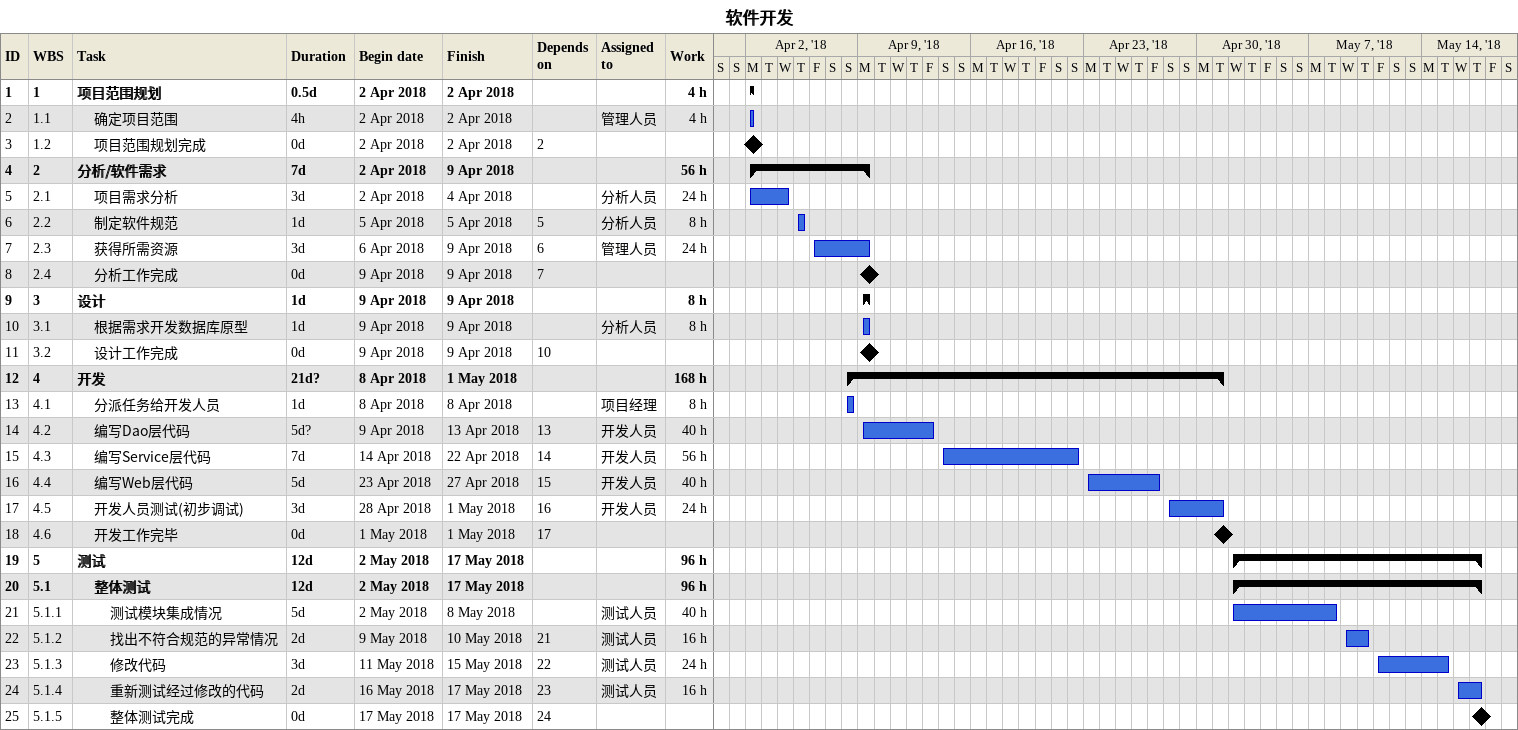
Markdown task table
软件开发

| ID | WBS | Task | Duration | Start | Finish | Predecessors | Resources | Work (h) |
|---|---|---|---|---|---|---|---|---|
| 1 | 1 | **项目范围规划** | 0.5d | 2018-04-02 | 2018-04-02 |  |  | 4 |
| 2 | 1.1 | 确定项目范围 | 4h | 2018-04-02 | 2018-04-02 |  | 管理人员 | 4 |
| 3 | 1.2 | 项目范围规划完成 | 0d | 2018-04-02 | 2018-04-02 | 2 |  |  |
| 4 | 2 | **分析/软件需求** | 7d | 2018-04-02 | 2018-04-09 |  |  | 56 |
| 5 | 2.1 | 项目需求分析 | 3d | 2018-04-02 | 2018-04-04 |  | 分析人员 | 24 |
| 6 | 2.2 | 制定软件规范 | 1d | 2018-04-05 | 2018-04-05 | 5 | 分析人员 | 8 |
| 7 | 2.3 | 获得所需资源 | 3d | 2018-04-06 | 2018-04-09 | 6 | 管理人员 | 24 |
| 8 | 2.4 | 分析工作完成 | 0d | 2018-04-09 | 2018-04-09 | 7 |  |  |
| 9 | 3 | **设计** | 1d | 2018-04-09 | 2018-04-09 |  |  | 8 |
| 10 | 3.1 | 根据需求开发数据库原型 | 1d | 2018-04-09 | 2018-04-09 |  | 分析人员 | 8 |
| 11 | 3.2 | 设计工作完成 | 0d | 2018-04-09 | 2018-04-09 | 10 |  |  |
| 12 | 4 | **开发** | 21d? | 2018-04-08 | 2018-05-01 |  |  | 168 |
| 13 | 4.1 | 分派任务给开发人员 | 1d | 2018-04-08 | 2018-04-08 |  | 项目经理 | 8 |
| 14 | 4.2 | 编写Dao层代码 | 5d? | 2018-04-09 | 2018-04-13 | 13 | 开发人员 | 40 |
| 15 | 4.3 | 编写Service层代码 | 7d | 2018-04-14 | 2018-04-22 | 14 | 开发人员 | 56 |
| 16 | 4.4 | 编写Web层代码 | 5d | 2018-04-23 | 2018-04-27 | 15 | 开发人员 | 40 |
| 17 | 4.5 | 开发人员测试(初步调试) | 3d | 2018-04-28 | 2018-05-01 | 16 | 开发人员 | 24 |
| 18 | 4.6 | 开发工作完毕 | 0d | 2018-05-01 | 2018-05-01 | 17 |  |  |
| 19 | 5 | **测试** | 12d | 2018-05-02 | 2018-05-17 |  |  | 96 |
| 20 | 5.1 | **整体测试** | 12d | 2018-05-02 | 2018-05-17 |  |  | 96 |
| 21 | 5.1.1 | 测试模块集成情况 | 5d | 2018-05-02 | 2018-05-08 |  | 测试人员 | 40 |
| 22 | 5.1.2 | 找出不符合规范的异常情况 | 2d | 2018-05-09 | 2018-05-10 | 21 | 测试人员 | 16 |
| 23 | 5.1.3 | 修改代码 | 3d | 2018-05-11 | 2018-05-15 | 22 | 测试人员 | 24 |
| 24 | 5.1.4 | 重新测试经过修改的代码 | 2d | 2018-05-16 | 2018-05-17 | 23 | 测试人员 | 16 |
| 25 | 5.1.5 | 整体测试完成 | 0d | 2018-05-17 | 2018-05-17 | 24 |  |  |
